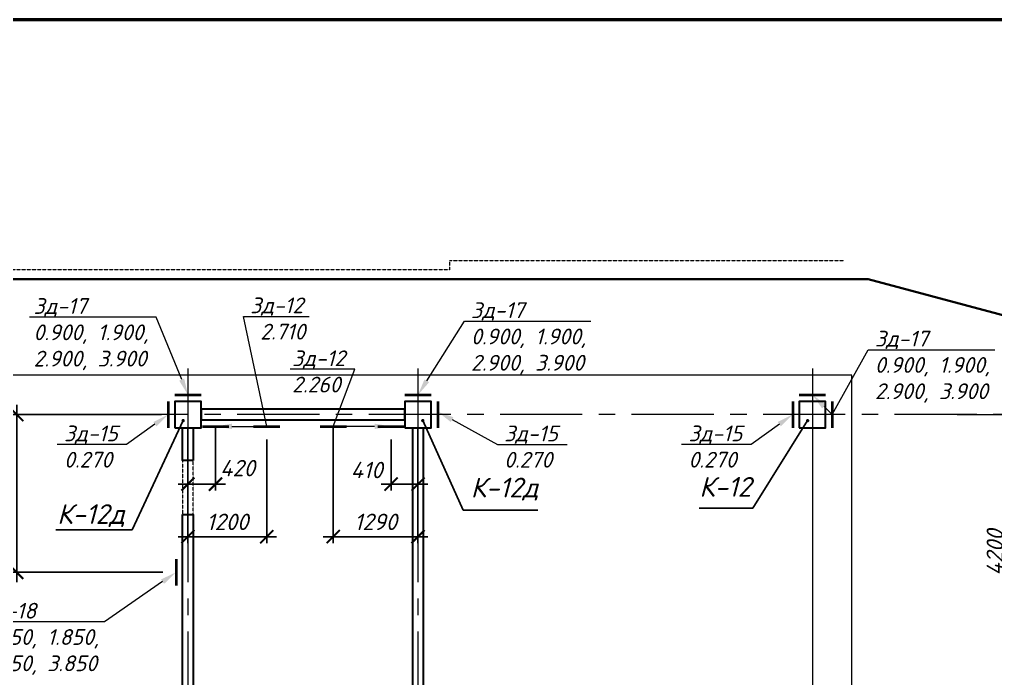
# Model space of a CAD drawing. Header units: millimetres. Extents: x -14920 to 775780, y -118968 to -4590.
# Drawn here: x 55588 to 70435, y -14616 to -4590 of the extents above; entities that cross this region are included whole.
import ezdxf
from ezdxf import colors
from ezdxf.entities.mleader import LeaderData, LeaderLine
from ezdxf.enums import TextEntityAlignment as Align
from ezdxf.math import Vec2, Vec3

# ---------------------------------------------------------------- set-up
doc = ezdxf.new("R2010")
doc.units = ezdxf.units.MM
doc.header["$PDMODE"] = 35
doc.linetypes.add('CENTERX2', pattern=[4, 2.5, -0.5, 0.5, -0.5])
doc.linetypes.add('HIDDEN2', pattern=[4.7625, 3.175, -1.5875])
doc.layers.get('Defpoints').update_dxf_attribs({"color": 1, "lineweight": 0})
for name, color, linetype, lineweight in [('#Закл выноски и размеры', 7, 'Continuous', 13), ('#Закладные', 10, 'Continuous', 40), ('k_ Арм. Каркасы', 1, 'Continuous', 35), ('k_ Выноски', 7, 'Continuous', 13), ('k_ Осевая', 8, 'CENTERX2', 9), ('k_ Осевые размеры', 251, 'Continuous', 5), ('k_ Позиции', 1, 'Continuous', 13), ('Колонна', 84, 'Continuous', 30), ('Линия пунктир', 190, 'HIDDEN2', 9), ('Линия Тонкая', 86, 'Continuous', 9)]:
    doc.layers.add(name, color=color, linetype=linetype, lineweight=lineweight)
doc.styles.get("Standard").update_dxf_attribs({"font": 'isocpeur.ttf'})
doc.styles.add('STEP PR', font='isocpeui.ttf')
doc.dimstyles.get("Standard").update_dxf_attribs({"dimtxt": 0.18, "dimasz": 0.18, "dimexe": 0.18, "dimexo": 0.0625, "dimgap": 0.09, "dimtad": 0, "dimtih": 1, "dimtoh": 1, "dimdec": 4, "dimzin": 0, "dimdsep": 46, "dimtxsty": 'Standard', "dimcen": 0.09, "dimadec": 0, "dimazin": 0, "dimtfac": 1, "dimtdec": 4, "dimtofl": 0, "dimtmove": 0, "dimatfit": 3, "dimfxl": 1, "dimtolj": 1, "dimtzin": 0, "dimarcsym": 0})
doc.dimstyles.new('STEP PR', dxfattribs={"dimscale": 100, "dimtxt": 2.5, "dimasz": 2, "dimexe": 1, "dimexo": 2, "dimgap": 1, "dimtad": 1, "dimdec": 4, "dimlfac": -1, "dimtxsty": 'STEP PR', "dimblk": 'ARCHTICK', "dimcen": 2, "dimdle": 1.5, "dimclrt": 1, "dimadec": 0, "dimazin": 0, "dimtfac": 1, "dimtdec": 4, "dimtmove": 1, "dimatfit": 3, "dimldrblk": 'DOTSMALL', "dimfxl": 1, "dimtolj": 1, "dimtzin": 0, "dimarcsym": 0})

# ---------------------------------------------------------------- blocks, each defined once
blk = doc.blocks.new('_ArchTick')
at = {"color": 0, "linetype": 'ByBlock', "const_width": 0.15}
blk.add_lwpolyline([(-0.5, -0.5), (0.5, 0.5)], dxfattribs=at)
blk = doc.blocks.new('*D2261')
at = {"layer": 'Defpoints', "color": 0, "transparency": 16777216}
for p in [(69650, 14400), (70650, 14400), (69650, 10200)]:
    blk.add_point(p, dxfattribs=at)
at = {"layer": 'k_ Осевые размеры', "color": 0, "lineweight": -2, "transparency": 16777216}
for p, q in [((70650, 10050), (70650, 14550)), ((69850, 14400), (70750, 14400)), ((69850, 10200), (70750, 10200))]:
    blk.add_line(p, q, dxfattribs=at)
at = {"layer": 'k_ Осевые размеры', "color": 0, "lineweight": -2, "transparency": 16777216, "xscale": 200, "yscale": 200, "zscale": 200}
for p, rotation in [((70650, 14400), 90), ((70650, 10200), 270)]:
    blk.add_blockref('_ArchTick', p, dxfattribs=dict(at, rotation=rotation))
at = {"layer": 'k_ Осевые размеры', "color": 1, "transparency": 16777216, "insert": (70425, 12300), "char_height": 250, "attachment_point": 5, "rotation": 90, "style": 'STEP PR'}
blk.add_mtext('\\A1;4200', dxfattribs=at)
blk = doc.blocks.new('_DotSmall')
at = {"color": 0, "linetype": 'ByBlock', "const_width": 0.5}
blk.add_lwpolyline([(-0.0625, 0, 1), (0.0625, 0, 1)], format="xyb", close=True, dxfattribs=at)
blk = doc.blocks.new('*D2262')
at = {"layer": 'Defpoints', "color": 0, "transparency": 16777216}
for p in [(69650, 14400), (69650, 0), (71350, 0)]:
    blk.add_point(p, dxfattribs=at)
at = {"layer": 'k_ Осевые размеры', "color": 0, "lineweight": -2, "transparency": 16777216}
for p, q in [((71350, 14550), (71350, -150)), ((69850, 14400), (71450, 14400)), ((69850, 0), (71450, 0))]:
    blk.add_line(p, q, dxfattribs=at)
at = {"layer": 'k_ Осевые размеры', "color": 0, "lineweight": -2, "transparency": 16777216, "xscale": 200, "yscale": 200, "zscale": 200}
for p, rotation in [((71350, 14400), 90), ((71350, 0), 270)]:
    blk.add_blockref('_ArchTick', p, dxfattribs=dict(at, rotation=rotation))
at = {"layer": 'k_ Осевые размеры', "color": 1, "transparency": 16777216, "insert": (71125, 7200), "char_height": 250, "attachment_point": 5, "rotation": 90, "style": 'STEP PR'}
blk.add_mtext('\\A1;14400', dxfattribs=at)
blk = doc.blocks.new('*U2186')
blk.add_lwpolyline([(-200, -200), (200, -200), (200, 200), (-200, 200)], close=True)
blk = doc.blocks.new('*U2359')
for points in [[(58350, 14320), (61450, 14320), (61450, 14480), (58350, 14480)], [(58230, 13700), (58070, 13700), (58070, 14200), (58230, 14200)], [(61570, 14200), (61730, 14200), (61730, 8600), (61570, 8600)], [(58070, 12880), (58230, 12880), (58230, 8600), (58070, 8600)]]:
    blk.add_lwpolyline(points, close=True)
at = {"layer": 'Линия пунктир'}
blk.add_lwpolyline([(58070, 12880), (58230, 12880), (58230, 13700), (58070, 13700)], close=True, dxfattribs=at)
for p in [(58150, 14400), (61650, 14400), (67650, 14400)]:
    blk.add_blockref('*U2186', p)
blk = doc.blocks.new('*D2172')
at = {"layer": '#Закл выноски и размеры', "color": 0, "lineweight": -2, "transparency": 16777216}
for p, q in [((55545, -10450), (55545, -13150)), ((57750, -10600), (55445, -10600)), ((57770, -13000), (55445, -13000))]:
    blk.add_line(p, q, dxfattribs=at)
at = {"layer": 'Defpoints', "color": 0, "transparency": 16777216}
for p in [(57950, -10600), (55545, -13000), (57970, -13000)]:
    blk.add_point(p, dxfattribs=at)
at = {"layer": '#Закл выноски и размеры', "color": 0, "lineweight": -2, "transparency": 16777216, "xscale": 200, "yscale": 200, "zscale": 200}
for p, rotation in [((55545, -10600), 90), ((55545, -13000), 270)]:
    blk.add_blockref('_ArchTick', p, dxfattribs=dict(at, rotation=rotation))
at = {"layer": '#Закл выноски и размеры', "color": 1, "transparency": 16777216, "insert": (55320, -11800), "char_height": 250, "attachment_point": 5, "rotation": 90, "style": 'STEP PR'}
blk.add_mtext('\\A1;2400', dxfattribs=at)
blk = doc.blocks.new('*D2173')
at = {"layer": '#Закл выноски и размеры', "color": 0, "lineweight": -2, "transparency": 16777216}
for p, q in [((58150, -10800), (58150, -11758)), ((58570, -10800), (58570, -11758)), ((58000, -11658), (58720, -11658))]:
    blk.add_line(p, q, dxfattribs=at)
at = {"layer": 'Defpoints', "color": 0, "transparency": 16777216}
for p in [(58150, -10600), (58570, -10600), (58570, -11658)]:
    blk.add_point(p, dxfattribs=at)
at = {"layer": '#Закл выноски и размеры', "color": 0, "lineweight": -2, "transparency": 16777216, "xscale": 200, "yscale": 200, "zscale": 200, "rotation": 180}
blk.add_blockref('_ArchTick', (58150, -11658), dxfattribs=at)
at = {"layer": '#Закл выноски и размеры', "color": 0, "lineweight": -2, "transparency": 16777216, "xscale": 200, "yscale": 200, "zscale": 200}
blk.add_blockref('_ArchTick', (58570, -11658), dxfattribs=at)
at = {"layer": '#Закл выноски и размеры', "color": 1, "transparency": 16777216, "insert": (58905, -11415), "char_height": 250, "attachment_point": 5, "style": 'STEP PR'}
blk.add_mtext('\\A1;420', dxfattribs=at)
blk = doc.blocks.new('*D2174')
at = {"layer": '#Закл выноски и размеры', "color": 0, "lineweight": -2, "transparency": 16777216}
for p, q in [((58150, -10800), (58150, -12558)), ((59350, -10980), (59350, -12558)), ((58000, -12458), (59500, -12458))]:
    blk.add_line(p, q, dxfattribs=at)
at = {"layer": 'Defpoints', "color": 0, "transparency": 16777216}
for p in [(58150, -10600), (59350, -10780), (59350, -12458)]:
    blk.add_point(p, dxfattribs=at)
at = {"layer": '#Закл выноски и размеры', "color": 0, "lineweight": -2, "transparency": 16777216, "xscale": 200, "yscale": 200, "zscale": 200, "rotation": 180}
blk.add_blockref('_ArchTick', (58150, -12458), dxfattribs=at)
at = {"layer": '#Закл выноски и размеры', "color": 0, "lineweight": -2, "transparency": 16777216, "xscale": 200, "yscale": 200, "zscale": 200}
blk.add_blockref('_ArchTick', (59350, -12458), dxfattribs=at)
at = {"layer": '#Закл выноски и размеры', "color": 1, "transparency": 16777216, "insert": (58750, -12233), "char_height": 250, "attachment_point": 5, "style": 'STEP PR'}
blk.add_mtext('\\A1;1200', dxfattribs=at)
blk = doc.blocks.new('*D2175')
at = {"layer": '#Закл выноски и размеры', "color": 0, "lineweight": -2, "transparency": 16777216}
for p, q in [((61650, -10800), (61650, -11758)), ((61240, -10980), (61240, -11758)), ((61800, -11658), (61090, -11658))]:
    blk.add_line(p, q, dxfattribs=at)
at = {"layer": 'Defpoints', "color": 0, "transparency": 16777216}
for p in [(61650, -10600), (61240, -10780), (61240, -11658)]:
    blk.add_point(p, dxfattribs=at)
at = {"layer": '#Закл выноски и размеры', "color": 0, "lineweight": -2, "transparency": 16777216, "xscale": 200, "yscale": 200, "zscale": 200, "rotation": 180}
blk.add_blockref('_ArchTick', (61240, -11658), dxfattribs=at)
at = {"layer": '#Закл выноски и размеры', "color": 0, "lineweight": -2, "transparency": 16777216, "xscale": 200, "yscale": 200, "zscale": 200}
blk.add_blockref('_ArchTick', (61650, -11658), dxfattribs=at)
at = {"layer": '#Закл выноски и размеры', "color": 1, "transparency": 16777216, "insert": (60869, -11444), "char_height": 250, "attachment_point": 5, "style": 'STEP PR'}
blk.add_mtext('\\A1;410', dxfattribs=at)
blk = doc.blocks.new('*D2176')
at = {"layer": '#Закл выноски и размеры', "color": 0, "lineweight": -2, "transparency": 16777216}
for p, q in [((60360, -10800), (60360, -12558)), ((61650, -10800), (61650, -12558)), ((61800, -12458), (60210, -12458))]:
    blk.add_line(p, q, dxfattribs=at)
at = {"layer": 'Defpoints', "color": 0, "transparency": 16777216}
for p in [(60360, -10600), (61650, -10600), (60360, -12458)]:
    blk.add_point(p, dxfattribs=at)
at = {"layer": '#Закл выноски и размеры', "color": 0, "lineweight": -2, "transparency": 16777216, "xscale": 200, "yscale": 200, "zscale": 200, "rotation": 180}
blk.add_blockref('_ArchTick', (60360, -12458), dxfattribs=at)
at = {"layer": '#Закл выноски и размеры', "color": 0, "lineweight": -2, "transparency": 16777216, "xscale": 200, "yscale": 200, "zscale": 200}
blk.add_blockref('_ArchTick', (61650, -12458), dxfattribs=at)
at = {"layer": '#Закл выноски и размеры', "color": 1, "transparency": 16777216, "insert": (61005, -12233), "char_height": 250, "attachment_point": 5, "style": 'STEP PR'}
blk.add_mtext('\\A1;1290', dxfattribs=at)
blk = doc.blocks.new('REINFORCED_CONCRETE')
blk = doc.blocks.new('*U2241')
at = {"layer": 'k_ Осевая', "ltscale": 500}
for points in [[(58150, 15100), (58150, -3900)], [(61650, 15100), (61650, -3900)], [(67650, 15100), (67650, -3900)], [(72150, 14400), (23500, 14400)]]:
    blk.add_lwpolyline(points, dxfattribs=at)
at = {"layer": 'k_ Осевые размеры'}
for base, p1, p2, picture, middle in [((70650, 14400), (69650, 10200), (69650, 14400), '*D2261', (70425, 12300)), ((71350, 0), (69650, 14400), (69650, 0), '*D2262', (71125, 7200))]:
    dim = blk.add_linear_dim(base=base, p1=p1, p2=p2, angle=90, dimstyle='STEP PR', dxfattribs=at)
    dim.commit()
    dim.dimension.update_dxf_attribs({"geometry": picture, "text_midpoint": middle})

msp = doc.modelspace()

# ---------------------------------------------------------------- linework, layer by layer
at = {"layer": '#Закл выноски и размеры', "color": 3, "lineweight": 53}
msp.add_lwpolyline([(-13310.32841, -4589.58305), (113120.39807, -4589.58305), (113120.39807, -95368.08044), (-13310.32841, -95368.08044)], close=True, dxfattribs=at)
at = {"layer": '#Закл выноски и размеры'}
msp.add_lwpolyline([(67650, -10800), (67650, -16400)], dxfattribs=at)
at = {"layer": '#Закладные'}
for points in [[(57950, -10300), (58350, -10300)], [(61450, -10300), (61850, -10300)], [(67450, -10300), (67850, -10300)], [(67950, -10400), (67950, -10800)], [(58370, -10780), (58770, -10780)], [(59150, -10780), (59550, -10780)], [(60160, -10780), (60560, -10780)], [(61040, -10780), (61440, -10780)], [(57970, -12800), (57970, -13200)]]:
    msp.add_lwpolyline(points, dxfattribs=at)
at = {"layer": '#Закладные', "color": 5}
for points in [[(57850, -10400), (57850, -10800)], [(61950, -10400), (61950, -10800)], [(67350, -10400), (67350, -10800)]]:
    msp.add_lwpolyline(points, dxfattribs=at)
at = {"layer": 'k_ Арм. Каркасы'}
msp.add_lwpolyline([(-14920, -17207.72487), (-14920, -12970), (-3100, -11300), (14900, -11000), (22500, -8540), (68500, -8540), (74340, -10100)], dxfattribs=at)
at = {"layer": 'Линия пунктир'}
msp.add_lwpolyline([(68130, -8260), (62130, -8260), (62130, -8400), (54130, -8400), (54130, -8600), (36130, -8600), (36130, -8680), (22690, -8680), (15040, -11130), (-740, -11380)], dxfattribs=at)
at = {"layer": 'Линия Тонкая'}
msp.add_lwpolyline([(61050, -19800), (61050, -25600), (68250, -25600), (68250, -10000), (30390, -10000), (30390, -19800)], close=True, dxfattribs=at)

# ---------------------------------------------------------------- block references
at = {"layer": '#Закл выноски и размеры'}
msp.add_blockref('*U2241', (0, -25000), dxfattribs=at)
at = {"layer": 'k_ Позиции'}
ref = msp.add_blockref('REINFORCED_CONCRETE', (62966.43902, -11960.64991), dxfattribs=dict(at, xscale=100, yscale=100, zscale=100))
ref.add_attrib('POSITION', 'К-12д', dxfattribs={"layer": '0', "color": 0, "linetype": 'ByBlock', "height": 300, "style": 'STEP PR', "flags": 2}).set_placement((62966.43902, -11860.64991), align=Align.CENTER)
ref = msp.add_blockref('REINFORCED_CONCRETE', (66324.43778, -11950.14328), dxfattribs=dict(at, xscale=100, yscale=100, zscale=100))
ref.add_attrib('POSITION', 'К-12', dxfattribs={"layer": '0', "color": 0, "linetype": 'ByBlock', "height": 300, "style": 'STEP PR', "flags": 2}).set_placement((66324.43778, -11850.14328), align=Align.CENTER)
ref = msp.add_blockref('REINFORCED_CONCRETE', (56675.02204, -12363.88053), dxfattribs=dict(at, xscale=100, yscale=100, zscale=100))
ref.add_attrib('POSITION', 'К-12д', dxfattribs={"layer": '0', "color": 0, "linetype": 'ByBlock', "height": 300, "style": 'STEP PR', "flags": 2}).set_placement((56675.02204, -12263.88053), align=Align.CENTER)
at = {"layer": 'Колонна'}
msp.add_blockref('*U2359', (0, -25000), dxfattribs=at)

# ---------------------------------------------------------------- dimensions: what is measured, and where the dimension line sits
at = {"layer": '#Закл выноски и размеры'}
dim = msp.add_linear_dim(base=(55545.32226, -13000), p1=(57950, -10600), p2=(57970, -13000), angle=90, dimstyle='STEP PR', dxfattribs=at)
dim.commit()
dim.dimension.update_dxf_attribs({"geometry": '*D2172', "text_midpoint": (55320.32226, -11800)})
for base, p1, p2, picture, middle in [((58570, -11657.9292), (58150, -10600), (58570, -10600), '*D2173', (58905.00238, -11640.01483)), ((61240, -11657.9292), (61650, -10600), (61240, -10780), '*D2175', (60868.75771, -11668.7031))]:
    dim = msp.add_linear_dim(base=base, p1=p1, p2=p2, dimstyle='STEP PR', dxfattribs=at)
    dim.commit()
    dim.dimension.update_dxf_attribs({"geometry": picture, "text_midpoint": middle, "dimtype": 160})
for base, p1, p2, picture, middle in [((59350, -12457.72522), (58150, -10600), (59350, -10780), '*D2174', (58750, -12232.72522)), ((60360, -12457.72522), (61650, -10600), (60360, -10600), '*D2176', (61005, -12232.72522))]:
    dim = msp.add_linear_dim(base=base, p1=p1, p2=p2, dimstyle='STEP PR', dxfattribs=at)
    dim.commit()
    dim.dimension.update_dxf_attribs({"geometry": picture, "text_midpoint": middle})

# ---------------------------------------------------------------- leaders
ml = msp.add_multileader_mtext('Standard', dxfattribs=at)
ml.set_content('Зд-17\\P0.900, 1.900,\\P2.900, 3.900', color=256, style='STEP PR')
ml.set_leader_properties(color=256, linetype='ByLayer', lineweight=-1)
ml.build(insert=Vec2(0, 0))
ml.multileader.update_dxf_attribs({"text_left_attachment_type": 6, "text_right_attachment_type": 6, "dogleg_length": 0, "arrow_head_size": 250})
ctx = ml.context
ctx.base_point, ctx.char_height, ctx.arrow_head_size, ctx.landing_gap_size, ctx.plane_origin = Vec3(55701.31586, -9116.94665), 240, 250, 100, Vec3(67138.15801, -15142.87258)
ctx.left_attachment, ctx.right_attachment = 6, 6
notes = []
notes.append((ctx, [(1, (1, 1, 0), (57666.22496, -9116.94665), (-1, 0), 0, [(0, [(58150, -10300)], 0, [])])]))
ctx.mtext.insert, ctx.mtext.rotation, ctx.mtext.width, ctx.mtext.defined_height, ctx.mtext.flow_direction = Vec3(55801.31586, -8828.94665), 6.2831853072, 1806.1469698, 1007.64079, 5
ml = msp.add_multileader_mtext('Standard', dxfattribs=at)
ml.set_content('Зд-12\\P 2.710', color=256, style='STEP PR')
ml.set_leader_properties(color=256, linetype='ByLayer', lineweight=-1)
ml.build(insert=Vec2(0, 0))
ml.multileader.update_dxf_attribs({"text_left_attachment_type": 6, "text_right_attachment_type": 6, "dogleg_length": 0, "arrow_head_size": 250})
ctx = ml.context
ctx.base_point, ctx.char_height, ctx.arrow_head_size, ctx.landing_gap_size, ctx.plane_origin = Vec3(58996.79526, -9106.65596), 240, 250, 100, Vec3(69786.80279, -15088.37072)
ctx.left_attachment, ctx.right_attachment = 6, 6
notes.append((ctx, [(0, (1, 1, 0), (58996.79526, -9106.65596), (1, 0), 0, [(1, [(58570, -10780), (59350, -10780)], 0, [])])]))
ctx.mtext.insert, ctx.mtext.rotation, ctx.mtext.width, ctx.mtext.defined_height, ctx.mtext.flow_direction = Vec3(59096.79526, -8818.65596), 6.2831853072, 1269.7913375, 583.94832, 5
ml = msp.add_multileader_mtext('Standard', dxfattribs=at)
ml.set_content('Зд-17\\P0.900, 1.900,\\P2.900, 3.900', color=256, style='STEP PR')
ml.set_leader_properties(color=256, linetype='ByLayer', lineweight=-1)
ml.build(insert=Vec2(0, 0))
ml.multileader.update_dxf_attribs({"text_left_attachment_type": 6, "text_right_attachment_type": 6, "dogleg_length": 0, "arrow_head_size": 250})
ctx = ml.context
ctx.base_point, ctx.char_height, ctx.arrow_head_size, ctx.landing_gap_size, ctx.plane_origin = Vec3(62356.57409, -9180.03126), 240, 250, 100, Vec3(70638.15801, -15142.87258)
ctx.left_attachment, ctx.right_attachment = 6, 6
notes.append((ctx, [(0, (1, 1, 0), (62356.57409, -9180.03126), (1, 0), 0, [(0, [(61650, -10300)], 0, [])])]))
ctx.mtext.insert, ctx.mtext.rotation, ctx.mtext.width, ctx.mtext.defined_height, ctx.mtext.flow_direction = Vec3(62456.57409, -8892.03126), 6.2831853072, 1806.1469698, 1007.64079, 5
ml = msp.add_multileader_mtext('Standard', dxfattribs=at)
ml.set_content('Зд-17\\P0.900, 1.900,\\P2.900, 3.900', color=256, style='STEP PR')
ml.set_leader_properties(color=256, linetype='ByLayer', lineweight=-1)
ml.build(insert=Vec2(0, 0))
ml.multileader.update_dxf_attribs({"text_left_attachment_type": 6, "text_right_attachment_type": 6, "dogleg_length": 0, "arrow_head_size": 250})
ctx = ml.context
ctx.base_point, ctx.char_height, ctx.arrow_head_size, ctx.landing_gap_size, ctx.plane_origin = Vec3(68500.44296, -9613.16763), 240, 250, 100, Vec3(79588.29537, -15063.70253)
ctx.left_attachment, ctx.right_attachment = 6, 6
notes.append((ctx, [(0, (1, 1, 0), (68500.44296, -9613.16763), (1, 0), 0, [(1, [(67650, -10300), (67950, -10600)], 0, [])])]))
ctx.mtext.insert, ctx.mtext.rotation, ctx.mtext.width, ctx.mtext.defined_height, ctx.mtext.flow_direction = Vec3(68600.44296, -9325.16763), 6.2831853072, 1806.1469698, 1007.64079, 5
ml = msp.add_multileader_mtext('Standard', dxfattribs=at)
ml.set_content('Зд-12\\P2.260', color=256, style='STEP PR')
ml.set_leader_properties(color=256, linetype='ByLayer', lineweight=-1)
ml.build(insert=Vec2(0, 0))
ml.multileader.update_dxf_attribs({"text_left_attachment_type": 6, "text_right_attachment_type": 6, "dogleg_length": 0, "arrow_head_size": 250})
ctx = ml.context
ctx.base_point, ctx.char_height, ctx.arrow_head_size, ctx.landing_gap_size, ctx.plane_origin = Vec3(59634.84987, -9911.83489), 240, 250, 100, Vec3(70609.88424, -15621.80439)
ctx.left_attachment, ctx.right_attachment = 6, 6
notes.append((ctx, [(1, (1, 1, 0), (60688.30442, -9911.83489), (-1, 0), 0, [(0, [(61240, -10780), (60360, -10780)], 0, [])])]))
ctx.mtext.insert, ctx.mtext.rotation, ctx.mtext.width, ctx.mtext.defined_height, ctx.mtext.flow_direction = Vec3(59734.84987, -9623.83489), 6.2831853072, 1391.8333778, 636.40667, 5
at = {"layer": '#Закл выноски и размеры', "color": 5}
ml = msp.add_multileader_mtext('Standard', dxfattribs=at)
ml.set_content('Зд-15 \\P0.270', color=5, style='STEP PR')
ml.set_leader_properties(color=256, linetype='ByLayer', lineweight=-1)
ml.build(insert=Vec2(0, 0))
ml.multileader.update_dxf_attribs({"text_left_attachment_type": 6, "text_right_attachment_type": 6, "dogleg_length": 0, "arrow_head_size": 250})
ctx = ml.context
ctx.base_point, ctx.char_height, ctx.arrow_head_size, ctx.landing_gap_size, ctx.plane_origin = Vec3(56165.67819, -11054.97435), 240, 250, 100, Vec3(72374.15861, -17418.62184)
ctx.left_attachment, ctx.right_attachment = 6, 6
notes.append((ctx, [(1, (1, 1, 0), (57217.49638, -11054.97435), (-1, 0), 0, [(1, [(57850, -10600)], 0, [])])]))
ctx.mtext.insert, ctx.mtext.rotation, ctx.mtext.width, ctx.mtext.defined_height, ctx.mtext.flow_direction = Vec3(56265.67819, -10766.97435), 6.2831853072, 2052.8217688, 859.52144, 5
ml = msp.add_multileader_mtext('Standard', dxfattribs=at)
ml.set_content('Зд-15 \\P0.270', color=5, style='STEP PR')
ml.set_leader_properties(color=256, linetype='ByLayer', lineweight=-1)
ml.build(insert=Vec2(0, 0))
ml.multileader.update_dxf_attribs({"text_left_attachment_type": 6, "text_right_attachment_type": 6, "dogleg_length": 0, "arrow_head_size": 250})
ctx = ml.context
ctx.base_point, ctx.char_height, ctx.arrow_head_size, ctx.landing_gap_size, ctx.plane_origin = Vec3(62860.7137, -11055.64442), 240, 250, 100, Vec3(79179.54958, -17292.49537)
ctx.left_attachment, ctx.right_attachment = 6, 6
notes.append((ctx, [(0, (1, 1, 0), (62860.7137, -11055.64442), (1, 0), 0, [(1, [(61950, -10557.37803)], 0, [])])]))
ctx.mtext.insert, ctx.mtext.rotation, ctx.mtext.width, ctx.mtext.defined_height, ctx.mtext.flow_direction = Vec3(62960.7137, -10767.64442), 6.2831853072, 1973.9242303, 1630.07263, 5
ml = msp.add_multileader_mtext('Standard', dxfattribs=at)
ml.set_content('Зд-15 \\P0.270', color=5, style='STEP PR')
ml.set_leader_properties(color=256, linetype='ByLayer', lineweight=-1)
ml.build(insert=Vec2(0, 0))
ml.multileader.update_dxf_attribs({"text_left_attachment_type": 6, "text_right_attachment_type": 6, "dogleg_length": 0, "arrow_head_size": 250})
ctx = ml.context
ctx.base_point, ctx.char_height, ctx.arrow_head_size, ctx.landing_gap_size, ctx.plane_origin = Vec3(65665.67819, -11054.97435), 240, 250, 100, Vec3(81874.15861, -17418.62184)
ctx.left_attachment, ctx.right_attachment = 6, 6
notes.append((ctx, [(1, (1, 1, 0), (66717.49638, -11054.97435), (-1, 0), 0, [(1, [(67350, -10600)], 0, [])])]))
ctx.mtext.insert, ctx.mtext.rotation, ctx.mtext.width, ctx.mtext.defined_height, ctx.mtext.flow_direction = Vec3(65765.67819, -10766.97435), 6.2831853072, 2052.8217688, 859.52144, 5
at = {"layer": '#Закл выноски и размеры'}
ml = msp.add_multileader_mtext('Standard', dxfattribs=at)
ml.set_content('Зд-18\\P0.850, 1.850,\\P2.850, 3.850', color=256, style='STEP PR')
ml.set_leader_properties(color=256, linetype='ByLayer', lineweight=-1)
ml.build(insert=Vec2(0, 0))
ml.multileader.update_dxf_attribs({"text_left_attachment_type": 6, "text_right_attachment_type": 6, "dogleg_length": 0, "arrow_head_size": 250})
ctx = ml.context
ctx.base_point, ctx.char_height, ctx.arrow_head_size, ctx.landing_gap_size, ctx.plane_origin = Vec3(54917.93749, -13752.85389), 240, 250, 100, Vec3(72995.9985, -21500.45934)
ctx.left_attachment, ctx.right_attachment = 6, 6
notes.append((ctx, [(1, (1, 1, 0), (56882.84658, -13752.85389), (-1, 0), 0, [(0, [(57970, -13000)], 0, [])])]))
ctx.mtext.insert, ctx.mtext.rotation, ctx.mtext.width, ctx.mtext.defined_height, ctx.mtext.flow_direction = Vec3(55017.93749, -13464.85389), 6.2831853072, 2348.736883, 1050.19129, 5
at = {"layer": 'k_ Выноски', "ltscale": 100}
for points in [[(58077.3133, -10692.37223), (57301.31242, -12352.25302), (56140.71318, -12352.25302)], [(61722.6867, -10692.37223), (62334.83162, -12056.92688), (63471.87977, -12056.92688)], [(67577.3133, -10692.37223), (66744.12296, -12023.45199), (65925.26705, -12023.45199)]]:
    msp.add_leader(points, dimstyle='Standard', override={"dimscale": 100, "dimtxt": 2.5, "dimasz": 2, "dimexe": 1, "dimexo": 2, "dimgap": 0.7, "dimtih": 0, "dimtoh": 0, "dimlfac": -1, "dimzin": 8, "dimcen": 2, "dimdle": 1, "dimclrt": 1, "dimadec": 4, "dimtmove": 1, "dimldrblk": 'DotSmall', "dimfxl": 100}, dxfattribs=at)
for ctx, leaders in notes:
    for number, flags, end, landing, length, lines in leaders:
        leader = LeaderData()
        leader.index, (leader.has_last_leader_line, leader.has_dogleg_vector, leader.attachment_direction) = number, flags
        leader.last_leader_point, leader.dogleg_vector, leader.dogleg_length = Vec3(end), Vec3(landing), length
        for number, points, colour, breaks in lines:
            line = LeaderLine()
            line.index, line.vertices, line.color, line.breaks = number, Vec3.list(points), colors.encode_raw_color(colour), breaks
            leader.lines.append(line)
        ctx.leaders.append(leader)

doc.saveas('drawing.dxf')
